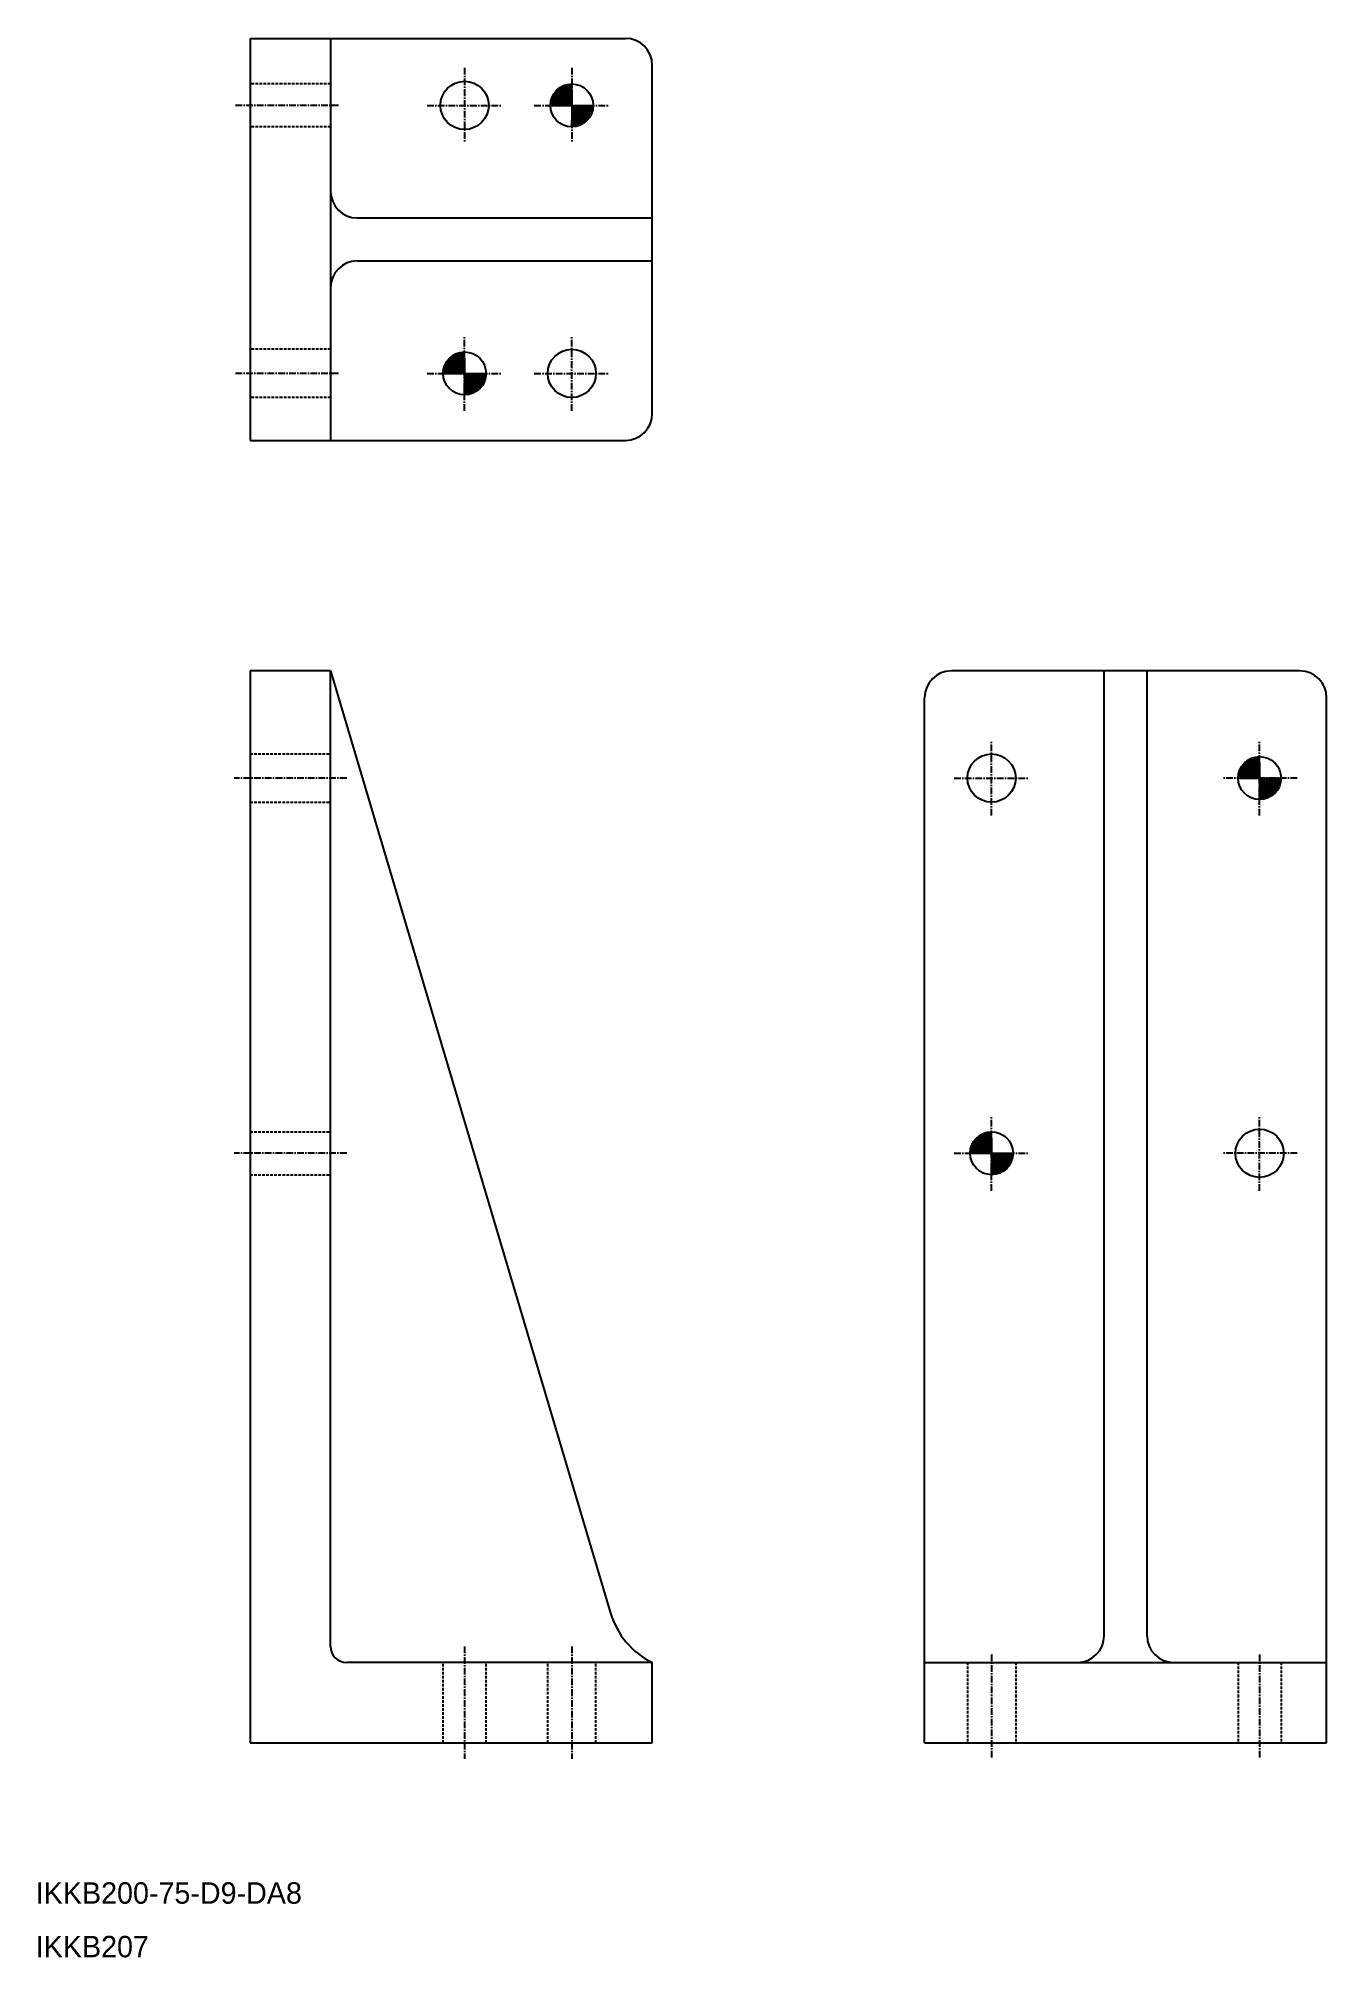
# Model space of a CAD drawing. Extents: x 10 to 251, y 10 to 368.
import ezdxf

# ---------------------------------------------------------------- set-up
doc = ezdxf.new("R2010")
doc.units = 0
doc.linetypes.add('CENTER', pattern=[2, 1.25, -0.25, 0.25, -0.25])
doc.linetypes.add('DASHED', pattern=[0.75, 0.5, -0.25])
doc.layers.get('0').update_dxf_attribs({"linetype": 'CONTINUOUS'})
doc.layers.add('CENTER', color=1, linetype='CENTER')

# ---------------------------------------------------------------- blocks, each defined once
blk = doc.blocks.new('*U2')
at = {"color": 7, "linetype": 'CONTINUOUS'}
for p, q in [((107.17, 358.33), (106, 355.5)), ((110, 359.5), (107.17, 358.33)), ((110, 358.33), (110, 359.5)), ((110, 358.33), (110, 355.5)), ((106, 355.5), (110, 355.5)), ((110, 355.5), (114, 355.5)), ((110, 355.5), (110, 352.67)), ((114, 355.5), (112.83, 352.67)), ((112.83, 352.67), (110, 351.5)), ((110, 351.5), (110, 352.67))]:
    blk.add_line(p, q, dxfattribs=at)
for points in [[(107.17, 358.33), (106, 355.5), (110, 355.5)], [(110, 359.5), (107.17, 358.33), (110, 358.33)], [(106, 355.5), (106, 355.5), (110, 355.5)], [(110, 355.5), (110, 355.5), (114, 355.5)], [(110, 355.5), (110, 352.67), (112.83, 352.67)]]:
    blk.add_solid(points, dxfattribs=at)
at = {"color": 7, "linetype": 'CONTINUOUS', "extrusion": (0, 0, -1)}
for points in [[(-107.17, 358.33), (-110, 358.33), (-110, 355.5)], [(-110, 355.5), (-114, 355.5), (-112.83, 352.67)], [(-110, 352.67), (-112.83, 352.67), (-110, 351.5)]]:
    blk.add_solid(points, dxfattribs=at)
blk = doc.blocks.new('*U3')
at = {"color": 7, "linetype": 'CONTINUOUS'}
for p, q in [((87.17, 308.33), (86, 305.5)), ((90, 309.5), (87.17, 308.33)), ((90, 308.33), (90, 309.5)), ((90, 308.33), (90, 305.5)), ((86, 305.5), (90, 305.5)), ((90, 305.5), (94, 305.5)), ((90, 305.5), (90, 302.67)), ((94, 305.5), (92.83, 302.67)), ((92.83, 302.67), (90, 301.5)), ((90, 301.5), (90, 302.67))]:
    blk.add_line(p, q, dxfattribs=at)
for points in [[(87.17, 308.33), (86, 305.5), (90, 305.5)], [(90, 309.5), (87.17, 308.33), (90, 308.33)], [(86, 305.5), (86, 305.5), (90, 305.5)], [(90, 305.5), (90, 305.5), (94, 305.5)], [(90, 305.5), (90, 302.67), (92.83, 302.67)]]:
    blk.add_solid(points, dxfattribs=at)
at = {"color": 7, "linetype": 'CONTINUOUS', "extrusion": (0, 0, -1)}
for points in [[(-87.17, 308.33), (-90, 308.33), (-90, 305.5)], [(-90, 305.5), (-94, 305.5), (-92.83, 302.67)], [(-90, 302.67), (-92.83, 302.67), (-90, 301.5)]]:
    blk.add_solid(points, dxfattribs=at)
blk = doc.blocks.new('*U4')
at = {"color": 7, "linetype": 'CONTINUOUS'}
for p, q in [((185.47, 162.83), (184.3, 160)), ((188.3, 164), (185.47, 162.83)), ((188.3, 162.83), (188.3, 164)), ((188.3, 162.83), (188.3, 160)), ((184.3, 160), (188.3, 160)), ((188.3, 160), (192.3, 160)), ((188.3, 160), (188.3, 157.17)), ((192.3, 160), (191.13, 157.17)), ((191.13, 157.17), (188.3, 156)), ((188.3, 156), (188.3, 157.17))]:
    blk.add_line(p, q, dxfattribs=at)
for points in [[(185.47, 162.83), (184.3, 160), (188.3, 160)], [(188.3, 164), (185.47, 162.83), (188.3, 162.83)], [(184.3, 160), (184.3, 160), (188.3, 160)], [(188.3, 160), (188.3, 160), (192.3, 160)], [(188.3, 160), (188.3, 157.17), (191.13, 157.17)]]:
    blk.add_solid(points, dxfattribs=at)
at = {"color": 7, "linetype": 'CONTINUOUS', "extrusion": (0, 0, -1)}
for points in [[(-185.47, 162.83), (-188.3, 162.83), (-188.3, 160)], [(-188.3, 160), (-192.3, 160), (-191.13, 157.17)], [(-188.3, 157.17), (-191.13, 157.17), (-188.3, 156)]]:
    blk.add_solid(points, dxfattribs=at)
blk = doc.blocks.new('*U5')
at = {"color": 7, "linetype": 'CONTINUOUS'}
for p, q in [((235.47, 232.83), (234.3, 230)), ((238.3, 234), (235.47, 232.83)), ((238.3, 232.83), (238.3, 234)), ((238.3, 232.83), (238.3, 230)), ((234.3, 230), (238.3, 230)), ((238.3, 230), (242.3, 230)), ((238.3, 230), (238.3, 227.17)), ((242.3, 230), (241.13, 227.17)), ((241.13, 227.17), (238.3, 226)), ((238.3, 226), (238.3, 227.17))]:
    blk.add_line(p, q, dxfattribs=at)
for points in [[(235.47, 232.83), (234.3, 230), (238.3, 230)], [(238.3, 234), (235.47, 232.83), (238.3, 232.83)], [(234.3, 230), (234.3, 230), (238.3, 230)], [(238.3, 230), (238.3, 230), (242.3, 230)], [(238.3, 230), (238.3, 227.17), (241.13, 227.17)]]:
    blk.add_solid(points, dxfattribs=at)
at = {"color": 7, "linetype": 'CONTINUOUS', "extrusion": (0, 0, -1)}
for points in [[(-235.47, 232.83), (-238.3, 232.83), (-238.3, 230)], [(-238.3, 230), (-242.3, 230), (-241.13, 227.17)], [(-238.3, 227.17), (-241.13, 227.17), (-238.3, 226)]]:
    blk.add_solid(points, dxfattribs=at)

msp = doc.modelspace()

# ---------------------------------------------------------------- linework, layer by layer
at = {"color": 7, "linetype": 'CONTINUOUS'}
for p, q in [((50, 368), (120, 368)), ((50, 368), (50, 293)), ((65, 368), (65, 293)), ((125, 298), (125, 363)), ((70, 334.5), (125, 334.5)), ((70, 326.5), (125, 326.5)), ((50, 293), (120, 293)), ((50, 250), (50, 50)), ((65, 250), (50, 250)), ((65, 68), (65, 250)), ((65, 250), (117.24, 74.19)), ((245.8, 250), (180.8, 250)), ((209.3, 70), (209.3, 250)), ((217.3, 70), (217.3, 250)), ((175.8, 50), (175.8, 245)), ((250.8, 50), (250.8, 245)), ((125, 65), (68, 65)), ((125, 50), (125, 65)), ((175.8, 65), (250.8, 65)), ((50, 50), (125, 50)), ((175.8, 50), (250.8, 50))]:
    msp.add_line(p, q, dxfattribs=at)
at = {"color": 3, "linetype": 'DASHED'}
for p, q in [((65, 359.5), (50, 359.5)), ((65, 351.5), (50, 351.5)), ((65, 310), (50, 310)), ((65, 301), (50, 301)), ((50, 234.5), (65, 234.5)), ((50, 225.5), (65, 225.5)), ((50, 164), (65, 164)), ((50, 156), (65, 156)), ((86, 50), (86, 65)), ((94, 50), (94, 65)), ((105.5, 50), (105.5, 65)), ((114.5, 50), (114.5, 65)), ((183.8, 65), (183.8, 50)), ((192.8, 65), (192.8, 50)), ((234.3, 65), (234.3, 50)), ((242.3, 65), (242.3, 50))]:
    msp.add_line(p, q, dxfattribs=at)
at = {"color": 7, "linetype": 'CONTINUOUS'}
for centre, radius in [((90, 355.5), 4.5), ((110, 355.5), 4), ((90, 305.5), 4), ((110, 305.5), 4.5), ((188.3, 230), 4.5), ((238.3, 230), 4), ((188.3, 160), 4), ((238.3, 160), 4.5)]:
    msp.add_circle(centre, radius, dxfattribs=at)
for centre, radius, start, end in [((120, 363), 5, 0, 90), ((70, 339.5), 5, 180, 270), ((70, 321.5), 5, 90, 180), ((120, 298), 5, 270, 0), ((180.8, 245), 5, 90, 180), ((245.8, 245), 5, 0, 90), ((131.62, 78.46), 15, 196.5484, 243.8199), ((204.3, 70), 5, 270, 0), ((222.3, 70), 5, 180, 270), ((68, 68), 3, 180, 270)]:
    msp.add_arc(centre, radius, start, end, dxfattribs=at)
at = {"layer": 'CENTER', "color": 1, "linetype": 'CENTER'}
for p, q in [((90, 362.5), (90, 348.5)), ((110, 362.5), (110, 348.5)), ((66.5, 355.5), (47, 355.5)), ((83, 355.5), (97, 355.5)), ((103, 355.5), (117, 355.5)), ((90, 298.5), (90, 312.5)), ((110, 298.5), (110, 312.5)), ((66.5, 305.5), (47, 305.5)), ((83, 305.5), (97, 305.5)), ((103, 305.5), (117, 305.5)), ((188.3, 223), (188.3, 237)), ((238.3, 223), (238.3, 237)), ((68, 230), (47, 230)), ((181.3, 230), (195.3, 230)), ((245.3, 230), (231.3, 230)), ((188.3, 153), (188.3, 167)), ((238.3, 153), (238.3, 167)), ((68, 160), (47, 160)), ((181.3, 160), (195.3, 160)), ((245.3, 160), (231.3, 160)), ((90, 68), (90, 47)), ((110, 68), (110, 47)), ((188.3, 66.5), (188.3, 47)), ((238.3, 66.5), (238.3, 47))]:
    msp.add_line(p, q, dxfattribs=at)

# ---------------------------------------------------------------- block references
at = {"color": 7, "linetype": 'CONTINUOUS'}
for name in ['*U2', '*U3', '*U5', '*U4']:
    msp.add_blockref(name, (0, 0), dxfattribs=at)

# ---------------------------------------------------------------- texts
for s, p in [('IKKB200-75-D9-DA8', (10, 20)), ('IKKB207', (10, 10))]:
    msp.add_text(s, height=4, dxfattribs=at).set_placement(p)

doc.saveas('drawing.dxf')
